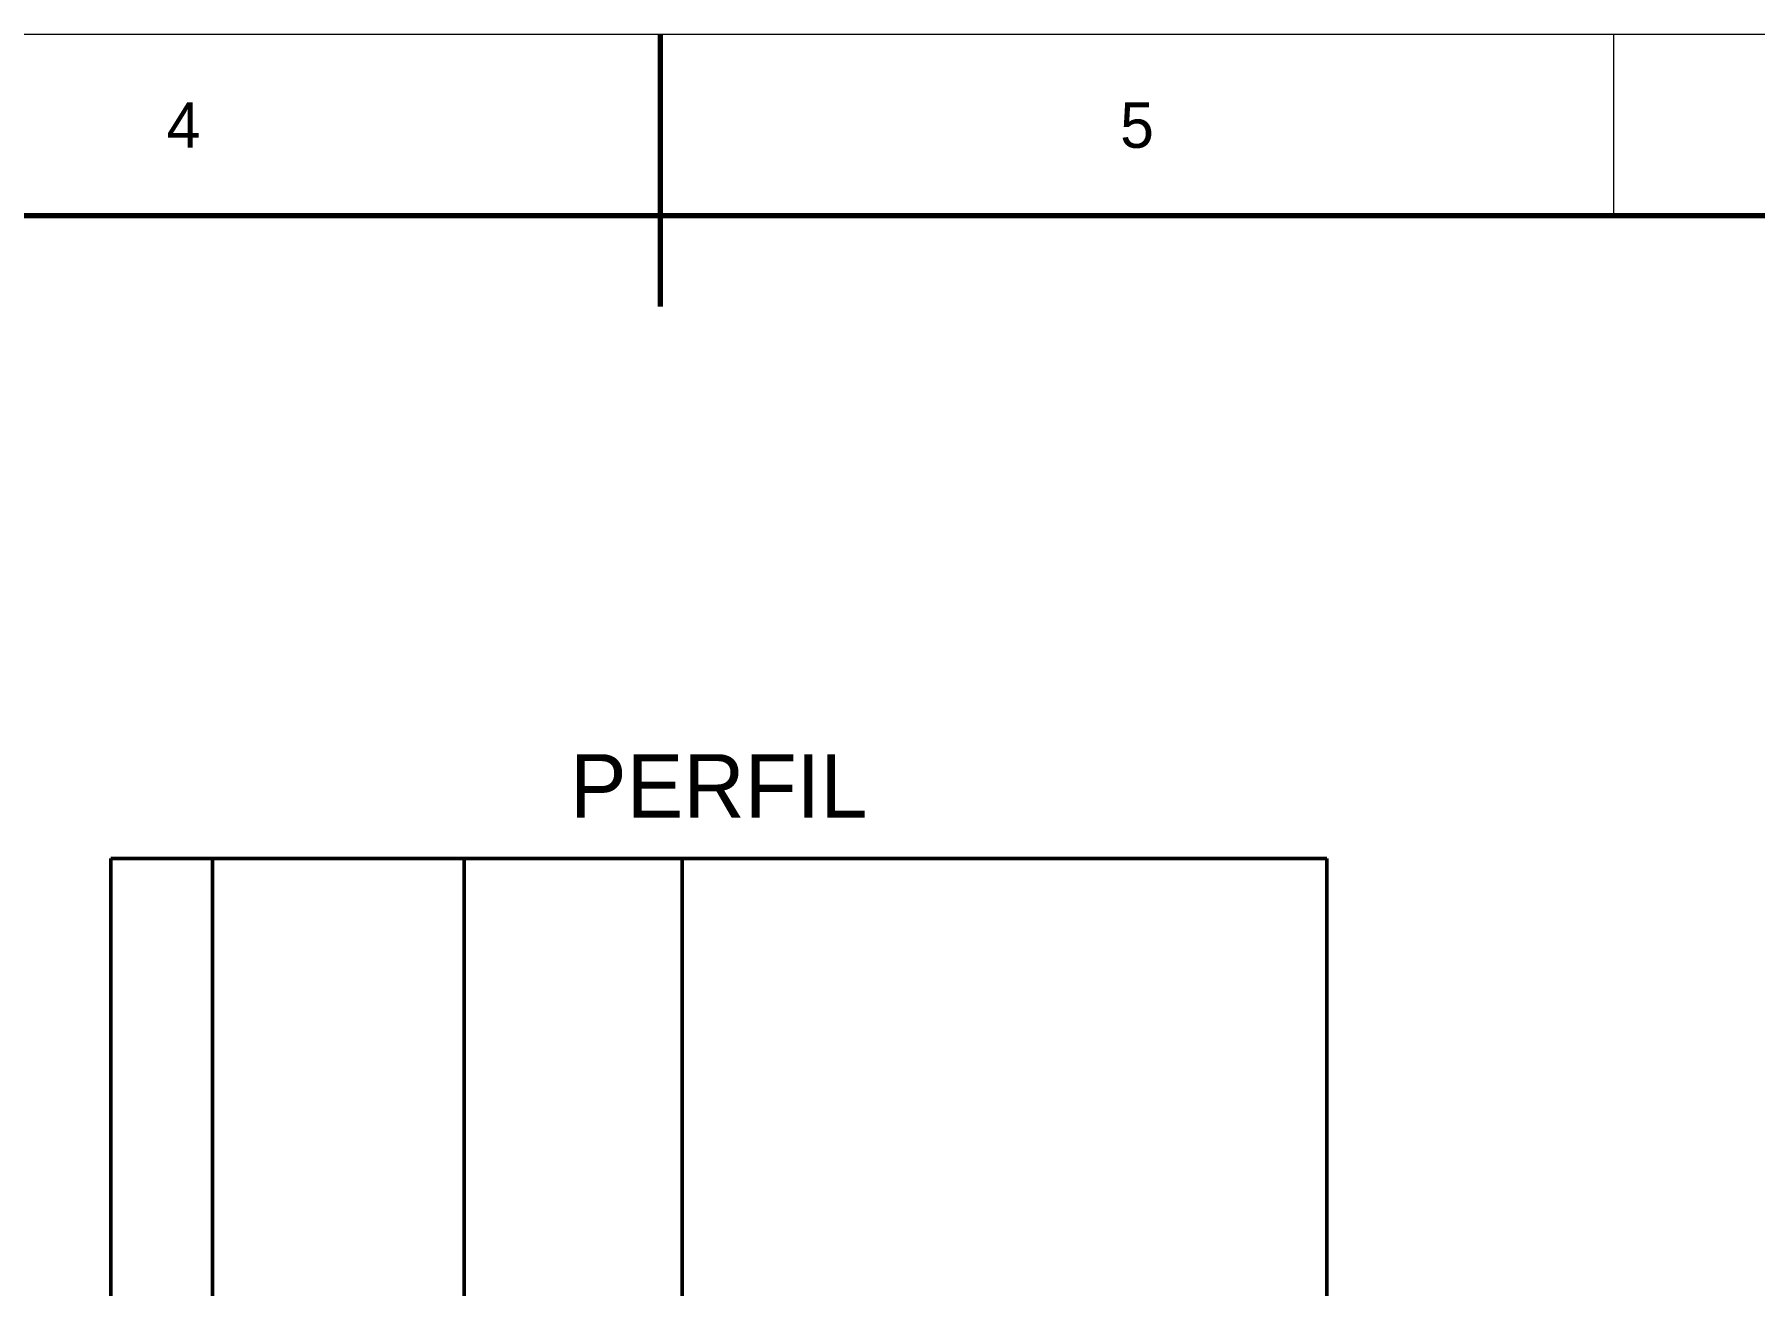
# Model space of a CAD drawing. Header units: millimetres. Extents: x 0 to 420, y 0 to 297.
# Drawn here: x 175.5 to 270.3, y 228.1 to 297 of the extents above; entities that cross this region are included whole.
import ezdxf
from ezdxf.enums import TextEntityAlignment as Align

# ---------------------------------------------------------------- set-up
doc = ezdxf.new("R2010")
doc.units = ezdxf.units.MM
doc.linetypes.add('DASHED', pattern=[1.524, 1.27, -0.254])
for name, color, linetype, lineweight in [('FINA', 7, 'CONTINUOUS', 18), ('NORMA', 7, 'CONTINUOUS', 70), ('OCULTA', 8, 'DASHED', 25), ('TEXTO', 7, 'CONTINUOUS', 25), ('VISIBLE', 7, 'CONTINUOUS', 50)]:
    doc.layers.add(name, color=color, linetype=linetype, lineweight=lineweight)

msp = doc.modelspace()

# ---------------------------------------------------------------- linework, layer by layer
at = {"layer": 'FINA'}
for p, q in [((210, 287), (210, 297)), ((262.5, 287), (262.5, 297))]:
    msp.add_line(p, q, dxfattribs=at)
msp.add_lwpolyline([(0, 0), (420, 0), (420, 297), (0, 297)], close=True, dxfattribs=at)
at = {"layer": 'NORMA'}
msp.add_line((210, 297), (210, 282), dxfattribs=at)
msp.add_lwpolyline([(20, 10), (410, 10), (410, 287), (20, 287)], close=True, dxfattribs=at)
at = {"layer": 'OCULTA'}
for p, q in [((185.34, 251.593), (179.74, 251.593)), ((179.74, 251.593), (179.771, 251.593)), ((179.771, 251.593), (179.985, 251.593)), ((179.985, 251.593), (180.343, 251.593)), ((180.343, 251.593), (180.84, 251.593)), ((180.84, 251.593), (181.477, 251.593)), ((182.249, 251.593), (181.477, 251.593)), ((182.249, 251.593), (183.154, 251.593)), ((184.187, 251.593), (183.154, 251.593)), ((184.187, 251.593), (185.345, 251.593)), ((185.34, 226.593), (185.34, 251.593)), ((185.359, 251.593), (185.34, 251.593)), ((186.622, 251.593), (185.345, 251.593)), ((185.538, 251.593), (185.359, 251.593)), ((185.835, 251.593), (185.538, 251.593)), ((186.25, 251.593), (185.835, 251.593)), ((186.78, 251.593), (186.25, 251.593)), ((186.622, 251.593), (188.012, 251.593)), ((187.423, 251.593), (186.78, 251.593)), ((188.176, 251.593), (187.423, 251.593)), ((189.511, 251.593), (188.012, 251.593)), ((189.037, 251.593), (188.176, 251.593)), ((190.001, 251.593), (189.037, 251.593)), ((189.511, 251.593), (191.111, 251.593)), ((191.064, 251.593), (190.001, 251.593)), ((192.223, 251.593), (191.064, 251.593)), ((192.805, 251.593), (191.111, 251.593)), ((193.471, 251.593), (192.223, 251.593)), ((192.805, 251.593), (194.587, 251.593)), ((194.803, 251.593), (193.471, 251.593)), ((196.449, 251.593), (194.587, 251.593)), ((196.214, 251.593), (194.803, 251.593)), ((197.698, 251.593), (196.214, 251.593)), ((198.382, 251.593), (196.449, 251.593)), ((199.249, 251.593), (197.698, 251.593)), ((199.199, 251.593), (198.382, 251.593)), ((199.199, 251.593), (199.199, 251.593)), ((199.199, 225.593), (199.199, 251.593)), ((199.199, 225.593), (199.199, 251.593)), ((199.199, 251.593), (199.199, 251.593)), ((211.199, 251.593), (199.199, 251.593)), ((200.859, 251.593), (199.249, 251.593)), ((202.522, 251.593), (200.859, 251.593)), ((204.231, 251.593), (202.522, 251.593)), ((205.978, 251.593), (204.231, 251.593)), ((207.756, 251.593), (205.978, 251.593)), ((209.557, 251.593), (207.756, 251.593)), ((211.374, 251.593), (209.557, 251.593)), ((211.199, 251.593), (211.199, 251.593)), ((211.199, 225.593), (211.199, 251.593)), ((213.199, 251.593), (211.199, 251.593)), ((211.199, 225.593), (211.199, 251.593)), ((211.199, 251.593), (211.199, 251.593)), ((213.199, 251.593), (211.374, 251.593)), ((215.024, 251.593), (213.199, 251.593)), ((215.39, 251.593), (213.199, 251.593)), ((216.841, 251.593), (215.024, 251.593)), ((217.571, 251.593), (215.39, 251.593)), ((216.841, 251.593), (218.642, 251.593)), ((219.734, 251.593), (217.571, 251.593)), ((220.42, 251.593), (218.642, 251.593)), ((221.869, 251.593), (219.734, 251.593)), ((222.167, 251.593), (220.42, 251.593)), ((223.967, 251.593), (221.869, 251.593)), ((223.876, 251.593), (222.167, 251.593)), ((225.539, 251.593), (223.876, 251.593)), ((226.019, 251.593), (223.967, 251.593)), ((227.149, 251.593), (225.539, 251.593)), ((228.016, 251.593), (226.019, 251.593)), ((227.149, 251.593), (228.699, 251.593)), ((229.949, 251.593), (228.016, 251.593)), ((230.183, 251.593), (228.699, 251.593)), ((231.81, 251.593), (229.949, 251.593)), ((231.595, 251.593), (230.183, 251.593)), ((231.595, 251.593), (232.927, 251.593)), ((233.592, 251.593), (231.81, 251.593)), ((234.175, 251.593), (232.927, 251.593)), ((235.287, 251.593), (233.592, 251.593)), ((234.175, 251.593), (235.333, 251.593)), ((236.887, 251.593), (235.287, 251.593)), ((236.397, 251.593), (235.333, 251.593)), ((236.397, 251.593), (237.361, 251.593)), ((238.385, 251.593), (236.887, 251.593)), ((237.361, 251.593), (238.222, 251.593)), ((238.975, 251.593), (238.222, 251.593)), ((239.776, 251.593), (238.385, 251.593)), ((238.975, 251.593), (239.618, 251.593)), ((239.618, 251.593), (240.148, 251.593)), ((241.053, 251.593), (239.776, 251.593)), ((240.148, 251.593), (240.563, 251.593)), ((240.563, 251.593), (240.86, 251.593)), ((240.86, 251.593), (241.039, 251.593)), ((241.039, 251.593), (241.099, 251.593)), ((242.211, 251.593), (241.053, 251.593)), ((243.244, 251.593), (242.211, 251.593)), ((244.149, 251.593), (243.244, 251.593)), ((244.921, 251.593), (244.149, 251.593)), ((245.557, 251.593), (244.921, 251.593)), ((246.055, 251.593), (245.557, 251.593)), ((246.412, 251.593), (246.055, 251.593)), ((246.627, 251.593), (246.412, 251.593)), ((246.699, 251.593), (246.627, 251.593)), ((199.199, 240.788), (199.199, 240.793)), ((199.199, 240.788), (199.199, 240.793)), ((199.199, 240.774), (199.199, 240.788)), ((199.199, 240.774), (199.199, 240.788)), ((199.199, 240.751), (199.199, 240.774)), ((199.199, 240.751), (199.199, 240.774)), ((199.199, 240.718), (199.199, 240.751)), ((199.199, 240.718), (199.199, 240.751)), ((199.199, 240.676), (199.199, 240.718)), ((199.199, 240.676), (199.199, 240.718)), ((199.199, 240.625), (199.199, 240.676)), ((199.199, 240.625), (199.199, 240.676)), ((199.199, 240.566), (199.199, 240.625)), ((199.199, 240.566), (199.199, 240.625)), ((211.199, 240.788), (211.199, 240.793)), ((211.199, 240.788), (211.199, 240.793)), ((211.199, 240.774), (211.199, 240.788)), ((211.199, 240.774), (211.199, 240.788)), ((211.199, 240.751), (211.199, 240.774)), ((211.199, 240.751), (211.199, 240.774)), ((211.199, 240.718), (211.199, 240.751)), ((211.199, 240.718), (211.199, 240.751)), ((211.199, 240.676), (211.199, 240.718)), ((211.199, 240.676), (211.199, 240.718)), ((211.199, 240.625), (211.199, 240.676)), ((211.199, 240.625), (211.199, 240.676)), ((211.199, 240.566), (211.199, 240.625)), ((211.199, 240.566), (211.199, 240.625)), ((199.199, 240.498), (199.199, 240.566)), ((199.199, 240.498), (199.199, 240.566)), ((199.199, 240.422), (199.199, 240.498)), ((199.199, 240.422), (199.199, 240.498)), ((199.199, 240.338), (199.199, 240.422)), ((199.199, 240.338), (199.199, 240.422)), ((199.199, 240.247), (199.199, 240.338)), ((199.199, 240.247), (199.199, 240.338)), ((199.199, 240.149), (199.199, 240.247)), ((199.199, 240.149), (199.199, 240.247)), ((199.199, 240.043), (199.199, 240.149)), ((199.199, 240.043), (199.199, 240.149)), ((199.199, 239.932), (199.199, 240.043)), ((199.199, 239.932), (199.199, 240.043)), ((199.199, 239.815), (199.199, 239.932)), ((199.199, 239.815), (199.199, 239.932)), ((199.199, 239.693), (199.199, 239.815)), ((199.199, 239.693), (199.199, 239.815)), ((199.199, 239.566), (199.199, 239.693)), ((199.199, 239.566), (199.199, 239.693)), ((211.199, 240.498), (211.199, 240.566)), ((211.199, 240.498), (211.199, 240.566)), ((211.199, 240.422), (211.199, 240.498)), ((211.199, 240.422), (211.199, 240.498)), ((211.199, 240.338), (211.199, 240.422)), ((211.199, 240.338), (211.199, 240.422)), ((211.199, 240.247), (211.199, 240.338)), ((211.199, 240.247), (211.199, 240.338)), ((211.199, 240.149), (211.199, 240.247)), ((211.199, 240.149), (211.199, 240.247)), ((211.199, 240.043), (211.199, 240.149)), ((211.199, 240.043), (211.199, 240.149)), ((211.199, 239.932), (211.199, 240.043)), ((211.199, 239.932), (211.199, 240.043)), ((211.199, 239.815), (211.199, 239.932)), ((211.199, 239.815), (211.199, 239.932)), ((211.199, 239.693), (211.199, 239.815)), ((211.199, 239.693), (211.199, 239.815)), ((211.199, 239.566), (211.199, 239.693)), ((211.199, 239.566), (211.199, 239.693)), ((199.199, 239.435), (199.199, 239.566)), ((199.199, 239.435), (199.199, 239.566)), ((199.199, 239.3), (199.199, 239.435)), ((199.199, 239.3), (199.199, 239.435)), ((199.199, 239.162), (199.199, 239.3)), ((199.199, 239.162), (199.199, 239.3)), ((199.199, 239.022), (199.199, 239.162)), ((199.199, 239.022), (199.199, 239.162)), ((199.199, 238.88), (199.199, 239.022)), ((199.199, 238.88), (199.199, 239.022)), ((199.199, 238.737), (199.199, 238.88)), ((199.199, 238.737), (199.199, 238.88)), ((199.199, 238.593), (199.199, 238.737)), ((199.199, 238.593), (199.199, 238.737)), ((211.199, 239.435), (211.199, 239.566)), ((211.199, 239.435), (211.199, 239.566)), ((211.199, 239.3), (211.199, 239.435)), ((211.199, 239.3), (211.199, 239.435)), ((211.199, 239.162), (211.199, 239.3)), ((211.199, 239.162), (211.199, 239.3)), ((211.199, 239.022), (211.199, 239.162)), ((211.199, 239.022), (211.199, 239.162)), ((211.199, 238.88), (211.199, 239.022)), ((211.199, 238.88), (211.199, 239.022)), ((211.199, 238.737), (211.199, 238.88)), ((211.199, 238.737), (211.199, 238.88)), ((211.199, 238.593), (211.199, 238.737)), ((211.199, 238.593), (211.199, 238.737)), ((199.199, 238.449), (199.199, 238.593)), ((199.199, 238.449), (199.199, 238.593)), ((199.199, 238.306), (199.199, 238.449)), ((199.199, 238.306), (199.199, 238.449)), ((199.199, 238.164), (199.199, 238.306)), ((199.199, 238.306), (199.199, 238.164)), ((199.199, 238.024), (199.199, 238.164)), ((199.199, 238.024), (199.199, 238.164)), ((199.199, 237.886), (199.199, 238.024)), ((199.199, 237.886), (199.199, 238.024)), ((199.199, 237.751), (199.199, 237.886)), ((199.199, 237.886), (199.199, 237.751)), ((199.199, 237.751), (199.199, 237.62)), ((199.199, 237.62), (199.199, 237.751)), ((211.199, 238.449), (211.199, 238.593)), ((211.199, 238.449), (211.199, 238.593)), ((211.199, 238.306), (211.199, 238.449)), ((211.199, 238.306), (211.199, 238.449)), ((211.199, 238.164), (211.199, 238.306)), ((211.199, 238.306), (211.199, 238.164)), ((211.199, 238.024), (211.199, 238.164)), ((211.199, 238.024), (211.199, 238.164)), ((211.199, 237.886), (211.199, 238.024)), ((211.199, 237.886), (211.199, 238.024)), ((211.199, 237.751), (211.199, 237.886)), ((211.199, 237.886), (211.199, 237.751)), ((211.199, 237.751), (211.199, 237.62)), ((211.199, 237.62), (211.199, 237.751)), ((199.199, 237.493), (199.199, 237.62)), ((199.199, 237.493), (199.199, 237.62)), ((199.199, 237.371), (199.199, 237.493)), ((199.199, 237.493), (199.199, 237.371)), ((199.199, 237.371), (199.199, 237.254)), ((199.199, 237.254), (199.199, 237.371)), ((199.199, 237.254), (199.199, 237.142)), ((199.199, 237.254), (199.199, 237.142)), ((199.199, 237.142), (199.199, 237.037)), ((199.199, 237.037), (199.199, 237.142)), ((199.199, 236.939), (199.199, 237.037)), ((199.199, 236.939), (199.199, 237.037)), ((199.199, 236.939), (199.199, 236.848)), ((199.199, 236.939), (199.199, 236.848)), ((199.199, 236.848), (199.199, 236.764)), ((199.199, 236.848), (199.199, 236.764)), ((211.199, 237.493), (211.199, 237.62)), ((211.199, 237.493), (211.199, 237.62)), ((211.199, 237.371), (211.199, 237.493)), ((211.199, 237.493), (211.199, 237.371)), ((211.199, 237.371), (211.199, 237.254)), ((211.199, 237.254), (211.199, 237.371)), ((211.199, 237.254), (211.199, 237.142)), ((211.199, 237.254), (211.199, 237.142)), ((211.199, 237.142), (211.199, 237.037)), ((211.199, 237.037), (211.199, 237.142)), ((211.199, 236.939), (211.199, 237.037)), ((211.199, 236.939), (211.199, 237.037)), ((211.199, 236.939), (211.199, 236.848)), ((211.199, 236.939), (211.199, 236.848)), ((211.199, 236.848), (211.199, 236.764)), ((211.199, 236.848), (211.199, 236.764)), ((199.199, 236.764), (199.199, 236.688)), ((199.199, 236.688), (199.199, 236.764)), ((199.199, 236.688), (199.199, 236.62)), ((199.199, 236.688), (199.199, 236.62)), ((199.199, 236.62), (199.199, 236.56)), ((199.199, 236.62), (199.199, 236.56)), ((199.199, 236.56), (199.199, 236.51)), ((199.199, 236.56), (199.199, 236.51)), ((199.199, 236.51), (199.199, 236.468)), ((199.199, 236.51), (199.199, 236.468)), ((199.199, 236.468), (199.199, 236.435)), ((199.199, 236.468), (199.199, 236.435)), ((199.199, 236.435), (199.199, 236.412)), ((199.199, 236.435), (199.199, 236.412)), ((199.199, 236.412), (199.199, 236.398)), ((199.199, 236.412), (199.199, 236.398)), ((199.199, 236.398), (199.199, 236.393)), ((199.199, 236.398), (199.199, 236.393)), ((211.199, 236.764), (211.199, 236.688)), ((211.199, 236.688), (211.199, 236.764)), ((211.199, 236.688), (211.199, 236.62)), ((211.199, 236.688), (211.199, 236.62)), ((211.199, 236.62), (211.199, 236.56)), ((211.199, 236.62), (211.199, 236.56)), ((211.199, 236.56), (211.199, 236.51)), ((211.199, 236.56), (211.199, 236.51)), ((211.199, 236.51), (211.199, 236.468)), ((211.199, 236.51), (211.199, 236.468)), ((211.199, 236.468), (211.199, 236.435)), ((211.199, 236.468), (211.199, 236.435)), ((211.199, 236.435), (211.199, 236.412)), ((211.199, 236.435), (211.199, 236.412)), ((211.199, 236.412), (211.199, 236.398)), ((211.199, 236.412), (211.199, 236.398)), ((211.199, 236.398), (211.199, 236.393)), ((211.199, 236.398), (211.199, 236.393))]:
    msp.add_line(p, q, dxfattribs=at)
at = {"layer": 'VISIBLE'}
for p, q in [((179.74, 225.593), (179.74, 251.593)), ((179.771, 251.593), (179.74, 251.593)), ((179.74, 225.593), (179.74, 251.593)), ((185.34, 251.593), (179.74, 251.593)), ((179.74, 225.593), (179.74, 251.593)), ((179.74, 251.593), (179.74, 251.593)), ((179.74, 251.593), (179.74, 251.593)), ((179.74, 251.593), (246.699, 251.593)), ((179.985, 251.593), (179.771, 251.593)), ((180.343, 251.593), (179.985, 251.593)), ((180.84, 251.593), (180.343, 251.593)), ((181.477, 251.593), (180.84, 251.593)), ((182.249, 251.593), (181.477, 251.593)), ((183.154, 251.593), (182.249, 251.593)), ((184.187, 251.593), (183.154, 251.593)), ((185.345, 251.593), (184.187, 251.593)), ((185.34, 226.593), (185.34, 251.593)), ((185.34, 251.593), (185.359, 251.593)), ((186.622, 251.593), (185.345, 251.593)), ((185.359, 251.593), (185.538, 251.593)), ((185.538, 251.593), (185.835, 251.593)), ((185.835, 251.593), (186.25, 251.593)), ((186.25, 251.593), (186.78, 251.593)), ((188.012, 251.593), (186.622, 251.593)), ((186.78, 251.593), (187.423, 251.593)), ((188.176, 251.593), (187.423, 251.593)), ((189.511, 251.593), (188.012, 251.593)), ((188.176, 251.593), (189.037, 251.593)), ((189.037, 251.593), (190.001, 251.593)), ((191.111, 251.593), (189.511, 251.593)), ((191.064, 251.593), (190.001, 251.593)), ((191.064, 251.593), (192.223, 251.593)), ((192.805, 251.593), (191.111, 251.593)), ((193.471, 251.593), (192.223, 251.593)), ((194.587, 251.593), (192.805, 251.593)), ((193.471, 251.593), (194.803, 251.593)), ((196.449, 251.593), (194.587, 251.593)), ((196.214, 251.593), (194.803, 251.593)), ((197.698, 251.593), (196.214, 251.593)), ((198.382, 251.593), (196.449, 251.593)), ((197.698, 251.593), (199.249, 251.593)), ((199.199, 251.593), (198.382, 251.593)), ((199.199, 225.593), (199.199, 251.593)), ((211.199, 251.593), (199.199, 251.593)), ((199.199, 225.593), (199.199, 251.593)), ((200.859, 251.593), (199.249, 251.593)), ((202.522, 251.593), (200.859, 251.593)), ((204.231, 251.593), (202.522, 251.593)), ((205.978, 251.593), (204.231, 251.593)), ((207.756, 251.593), (205.978, 251.593)), ((207.756, 251.593), (209.557, 251.593)), ((211.374, 251.593), (209.557, 251.593)), ((211.199, 225.593), (211.199, 251.593)), ((211.199, 225.593), (211.199, 251.593)), ((213.199, 251.593), (211.199, 251.593)), ((213.199, 251.593), (211.374, 251.593)), ((215.39, 251.593), (213.199, 251.593)), ((215.024, 251.593), (213.199, 251.593)), ((216.841, 251.593), (215.024, 251.593)), ((217.571, 251.593), (215.39, 251.593)), ((218.642, 251.593), (216.841, 251.593)), ((219.734, 251.593), (217.571, 251.593)), ((220.42, 251.593), (218.642, 251.593)), ((221.869, 251.593), (219.734, 251.593)), ((222.167, 251.593), (220.42, 251.593)), ((223.967, 251.593), (221.869, 251.593)), ((223.876, 251.593), (222.167, 251.593)), ((225.539, 251.593), (223.876, 251.593)), ((226.019, 251.593), (223.967, 251.593)), ((227.149, 251.593), (225.539, 251.593)), ((226.019, 251.593), (228.016, 251.593)), ((228.699, 251.593), (227.149, 251.593)), ((228.016, 251.593), (229.949, 251.593)), ((230.183, 251.593), (228.699, 251.593)), ((231.81, 251.593), (229.949, 251.593)), ((231.595, 251.593), (230.183, 251.593)), ((232.927, 251.593), (231.595, 251.593)), ((231.81, 251.593), (233.592, 251.593)), ((234.175, 251.593), (232.927, 251.593)), ((235.287, 251.593), (233.592, 251.593)), ((235.333, 251.593), (234.175, 251.593)), ((235.287, 251.593), (236.887, 251.593)), ((236.397, 251.593), (235.333, 251.593)), ((237.361, 251.593), (236.397, 251.593)), ((238.385, 251.593), (236.887, 251.593)), ((238.222, 251.593), (237.361, 251.593)), ((238.975, 251.593), (238.222, 251.593)), ((238.385, 251.593), (239.776, 251.593)), ((239.618, 251.593), (238.975, 251.593)), ((240.148, 251.593), (239.618, 251.593)), ((241.053, 251.593), (239.776, 251.593)), ((240.563, 251.593), (240.148, 251.593)), ((240.86, 251.593), (240.563, 251.593)), ((241.039, 251.593), (240.86, 251.593)), ((241.099, 251.593), (241.039, 251.593)), ((241.053, 251.593), (242.211, 251.593)), ((243.244, 251.593), (242.211, 251.593)), ((243.244, 251.593), (244.149, 251.593)), ((244.921, 251.593), (244.149, 251.593)), ((244.921, 251.593), (245.557, 251.593)), ((245.557, 251.593), (246.055, 251.593)), ((246.055, 251.593), (246.412, 251.593)), ((246.412, 251.593), (246.627, 251.593)), ((246.627, 251.593), (246.699, 251.593)), ((246.699, 251.593), (246.699, 251.593)), ((246.699, 251.593), (246.699, 251.593)), ((246.699, 251.593), (246.699, 225.593)), ((199.199, 240.793), (199.199, 240.788)), ((199.199, 240.793), (199.199, 240.788)), ((199.199, 240.788), (199.199, 240.774)), ((199.199, 240.788), (199.199, 240.774)), ((199.199, 240.774), (199.199, 240.751)), ((199.199, 240.774), (199.199, 240.751)), ((199.199, 240.751), (199.199, 240.718)), ((199.199, 240.751), (199.199, 240.718)), ((199.199, 240.718), (199.199, 240.676)), ((199.199, 240.718), (199.199, 240.676)), ((199.199, 240.625), (199.199, 240.676)), ((199.199, 240.625), (199.199, 240.676)), ((199.199, 240.625), (199.199, 240.566)), ((199.199, 240.625), (199.199, 240.566)), ((211.199, 240.793), (211.199, 240.788)), ((211.199, 240.793), (211.199, 240.788)), ((211.199, 240.788), (211.199, 240.774)), ((211.199, 240.788), (211.199, 240.774)), ((211.199, 240.774), (211.199, 240.751)), ((211.199, 240.774), (211.199, 240.751)), ((211.199, 240.751), (211.199, 240.718)), ((211.199, 240.751), (211.199, 240.718)), ((211.199, 240.718), (211.199, 240.676)), ((211.199, 240.718), (211.199, 240.676)), ((211.199, 240.625), (211.199, 240.676)), ((211.199, 240.625), (211.199, 240.676)), ((211.199, 240.625), (211.199, 240.566)), ((211.199, 240.625), (211.199, 240.566)), ((199.199, 240.566), (199.199, 240.498)), ((199.199, 240.566), (199.199, 240.498)), ((199.199, 240.498), (199.199, 240.422)), ((199.199, 240.498), (199.199, 240.422)), ((199.199, 240.422), (199.199, 240.338)), ((199.199, 240.422), (199.199, 240.338)), ((199.199, 240.338), (199.199, 240.247)), ((199.199, 240.247), (199.199, 240.338)), ((199.199, 240.247), (199.199, 240.149)), ((199.199, 240.247), (199.199, 240.149)), ((199.199, 240.149), (199.199, 240.043)), ((199.199, 240.149), (199.199, 240.043)), ((199.199, 240.043), (199.199, 239.932)), ((199.199, 240.043), (199.199, 239.932)), ((199.199, 239.815), (199.199, 239.932)), ((199.199, 239.815), (199.199, 239.932)), ((199.199, 239.815), (199.199, 239.693)), ((199.199, 239.693), (199.199, 239.815)), ((199.199, 239.566), (199.199, 239.693)), ((199.199, 239.566), (199.199, 239.693)), ((211.199, 240.566), (211.199, 240.498)), ((211.199, 240.566), (211.199, 240.498)), ((211.199, 240.498), (211.199, 240.422)), ((211.199, 240.498), (211.199, 240.422)), ((211.199, 240.422), (211.199, 240.338)), ((211.199, 240.422), (211.199, 240.338)), ((211.199, 240.338), (211.199, 240.247)), ((211.199, 240.247), (211.199, 240.338)), ((211.199, 240.247), (211.199, 240.149)), ((211.199, 240.247), (211.199, 240.149)), ((211.199, 240.149), (211.199, 240.043)), ((211.199, 240.149), (211.199, 240.043)), ((211.199, 240.043), (211.199, 239.932)), ((211.199, 240.043), (211.199, 239.932)), ((211.199, 239.815), (211.199, 239.932)), ((211.199, 239.815), (211.199, 239.932)), ((211.199, 239.815), (211.199, 239.693)), ((211.199, 239.693), (211.199, 239.815)), ((211.199, 239.566), (211.199, 239.693)), ((211.199, 239.566), (211.199, 239.693)), ((199.199, 239.435), (199.199, 239.566)), ((199.199, 239.566), (199.199, 239.435)), ((199.199, 239.435), (199.199, 239.3)), ((199.199, 239.3), (199.199, 239.435)), ((199.199, 239.162), (199.199, 239.3)), ((199.199, 239.162), (199.199, 239.3)), ((199.199, 239.022), (199.199, 239.162)), ((199.199, 239.022), (199.199, 239.162)), ((199.199, 238.88), (199.199, 239.022)), ((199.199, 238.88), (199.199, 239.022)), ((199.199, 238.737), (199.199, 238.88)), ((199.199, 238.737), (199.199, 238.88)), ((199.199, 238.593), (199.199, 238.737)), ((199.199, 238.593), (199.199, 238.737)), ((211.199, 239.435), (211.199, 239.566)), ((211.199, 239.566), (211.199, 239.435)), ((211.199, 239.435), (211.199, 239.3)), ((211.199, 239.3), (211.199, 239.435)), ((211.199, 239.162), (211.199, 239.3)), ((211.199, 239.162), (211.199, 239.3)), ((211.199, 239.022), (211.199, 239.162)), ((211.199, 239.022), (211.199, 239.162)), ((211.199, 238.88), (211.199, 239.022)), ((211.199, 238.88), (211.199, 239.022)), ((211.199, 238.737), (211.199, 238.88)), ((211.199, 238.737), (211.199, 238.88)), ((211.199, 238.593), (211.199, 238.737)), ((211.199, 238.593), (211.199, 238.737)), ((199.199, 238.449), (199.199, 238.593)), ((199.199, 238.449), (199.199, 238.593)), ((199.199, 238.306), (199.199, 238.449)), ((199.199, 238.306), (199.199, 238.449)), ((199.199, 238.164), (199.199, 238.306)), ((199.199, 238.164), (199.199, 238.306)), ((199.199, 238.024), (199.199, 238.164)), ((199.199, 238.024), (199.199, 238.164)), ((199.199, 237.886), (199.199, 238.024)), ((199.199, 237.886), (199.199, 238.024)), ((199.199, 237.751), (199.199, 237.886)), ((199.199, 237.751), (199.199, 237.886)), ((199.199, 237.62), (199.199, 237.751)), ((199.199, 237.62), (199.199, 237.751)), ((211.199, 238.449), (211.199, 238.593)), ((211.199, 238.449), (211.199, 238.593)), ((211.199, 238.306), (211.199, 238.449)), ((211.199, 238.306), (211.199, 238.449)), ((211.199, 238.164), (211.199, 238.306)), ((211.199, 238.164), (211.199, 238.306)), ((211.199, 238.024), (211.199, 238.164)), ((211.199, 238.024), (211.199, 238.164)), ((211.199, 237.886), (211.199, 238.024)), ((211.199, 237.886), (211.199, 238.024)), ((211.199, 237.751), (211.199, 237.886)), ((211.199, 237.751), (211.199, 237.886)), ((211.199, 237.62), (211.199, 237.751)), ((211.199, 237.62), (211.199, 237.751)), ((199.199, 237.493), (199.199, 237.62)), ((199.199, 237.493), (199.199, 237.62)), ((199.199, 237.371), (199.199, 237.493)), ((199.199, 237.371), (199.199, 237.493)), ((199.199, 237.254), (199.199, 237.371)), ((199.199, 237.254), (199.199, 237.371)), ((199.199, 237.142), (199.199, 237.254)), ((199.199, 237.142), (199.199, 237.254)), ((199.199, 237.037), (199.199, 237.142)), ((199.199, 237.037), (199.199, 237.142)), ((199.199, 236.939), (199.199, 237.037)), ((199.199, 236.939), (199.199, 237.037)), ((199.199, 236.848), (199.199, 236.939)), ((199.199, 236.848), (199.199, 236.939)), ((199.199, 236.764), (199.199, 236.848)), ((199.199, 236.764), (199.199, 236.848)), ((211.199, 237.493), (211.199, 237.62)), ((211.199, 237.493), (211.199, 237.62)), ((211.199, 237.371), (211.199, 237.493)), ((211.199, 237.371), (211.199, 237.493)), ((211.199, 237.254), (211.199, 237.371)), ((211.199, 237.254), (211.199, 237.371)), ((211.199, 237.142), (211.199, 237.254)), ((211.199, 237.142), (211.199, 237.254)), ((211.199, 237.037), (211.199, 237.142)), ((211.199, 237.037), (211.199, 237.142)), ((211.199, 236.939), (211.199, 237.037)), ((211.199, 236.939), (211.199, 237.037)), ((211.199, 236.848), (211.199, 236.939)), ((211.199, 236.848), (211.199, 236.939)), ((211.199, 236.764), (211.199, 236.848)), ((211.199, 236.764), (211.199, 236.848)), ((199.199, 236.688), (199.199, 236.764)), ((199.199, 236.688), (199.199, 236.764)), ((199.199, 236.62), (199.199, 236.688)), ((199.199, 236.62), (199.199, 236.688)), ((199.199, 236.56), (199.199, 236.62)), ((199.199, 236.56), (199.199, 236.62)), ((199.199, 236.51), (199.199, 236.56)), ((199.199, 236.51), (199.199, 236.56)), ((199.199, 236.468), (199.199, 236.51)), ((199.199, 236.468), (199.199, 236.51)), ((199.199, 236.435), (199.199, 236.468)), ((199.199, 236.435), (199.199, 236.468)), ((199.199, 236.412), (199.199, 236.435)), ((199.199, 236.412), (199.199, 236.435)), ((199.199, 236.398), (199.199, 236.412)), ((199.199, 236.398), (199.199, 236.412)), ((199.199, 236.393), (199.199, 236.398)), ((199.199, 236.393), (199.199, 236.398)), ((211.199, 236.688), (211.199, 236.764)), ((211.199, 236.688), (211.199, 236.764)), ((211.199, 236.62), (211.199, 236.688)), ((211.199, 236.62), (211.199, 236.688)), ((211.199, 236.56), (211.199, 236.62)), ((211.199, 236.56), (211.199, 236.62)), ((211.199, 236.51), (211.199, 236.56)), ((211.199, 236.51), (211.199, 236.56)), ((211.199, 236.468), (211.199, 236.51)), ((211.199, 236.468), (211.199, 236.51)), ((211.199, 236.435), (211.199, 236.468)), ((211.199, 236.435), (211.199, 236.468)), ((211.199, 236.412), (211.199, 236.435)), ((211.199, 236.412), (211.199, 236.435)), ((211.199, 236.398), (211.199, 236.412)), ((211.199, 236.398), (211.199, 236.412)), ((211.199, 236.393), (211.199, 236.398)), ((211.199, 236.393), (211.199, 236.398))]:
    msp.add_line(p, q, dxfattribs=at)

# ---------------------------------------------------------------- texts
at = {"layer": 'TEXTO'}
for s, height, p in [('4', 2.5, (183.75, 292)), ('5', 2.5, (236.25, 292)), ('PERFIL', 3.5, (213.219, 255.593))]:
    msp.add_text(s, height=height, dxfattribs=at).set_placement(p, align=Align.MIDDLE_CENTER)

doc.saveas('drawing.dxf')
